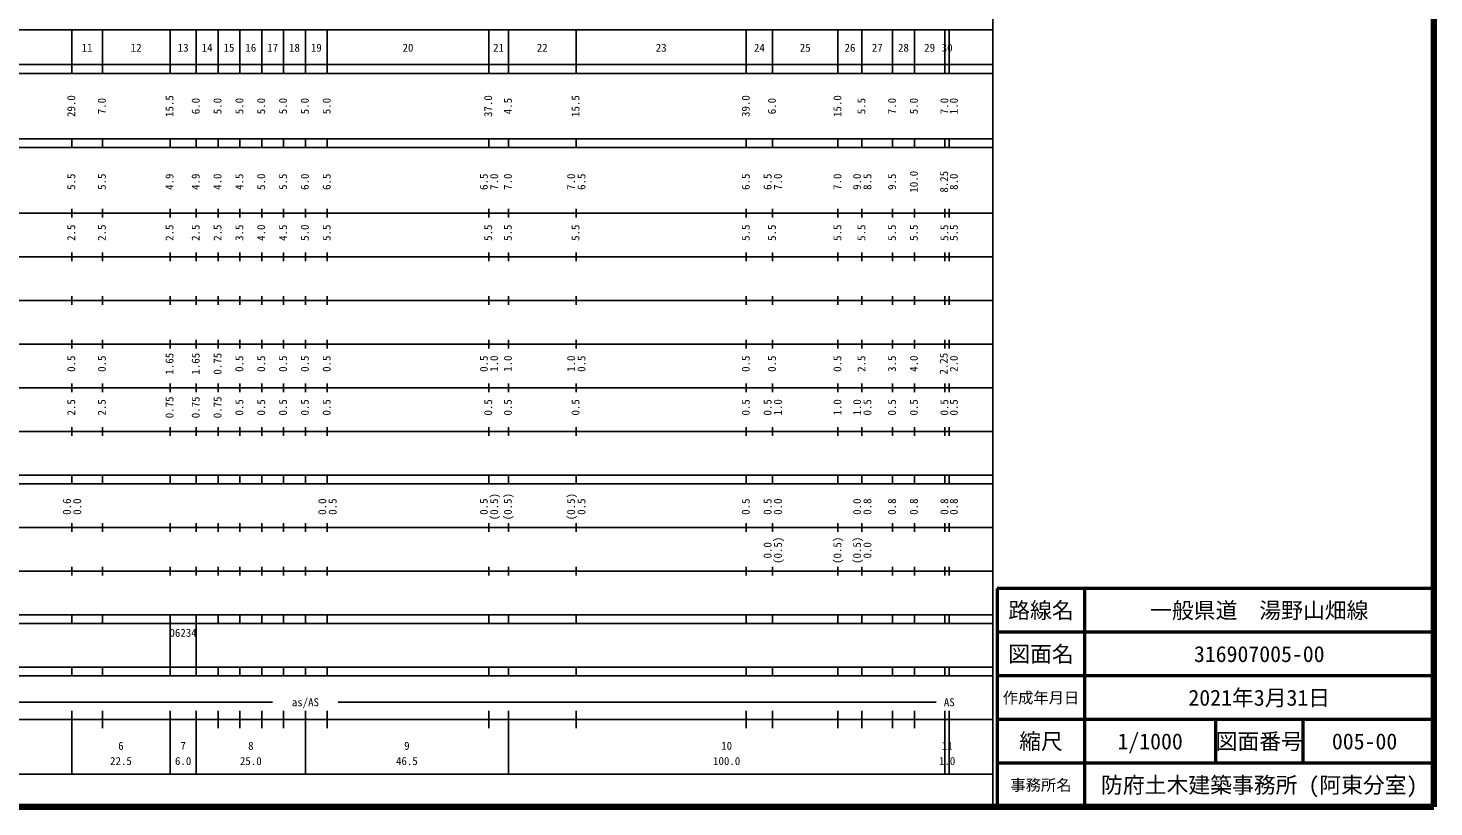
# Model space of a CAD drawing. Units: millimetres on the paper, enlarged 1000 times. Extents: x 40000 to 680000, y 20000 to 380000.
# Drawn here: x 357987 to 680000, y 20000 to 198357 of the extents above; entities that cross this region are included whole.
import ezdxf
from ezdxf.enums import TextEntityAlignment as Align

# ---------------------------------------------------------------- set-up
doc = ezdxf.new("R2010")
doc.units = ezdxf.units.MM
doc.header["$LTSCALE"] = 1000
for name, color, linetype, lineweight in [('M-TTL', 2, 'Continuous', 140), ('M-TTL-BAND', 7, 'Continuous', 25), ('M-TTL-FRAM', 2, 'Continuous', 50), ('M-TTL-LINE', 7, 'Continuous', 50)]:
    doc.layers.add(name, color=color, linetype=linetype, lineweight=lineweight)
doc.layers.add('M-TTL-TXT', color=7, linetype='Continuous')
doc.styles.add('ＭＳ ゴシック', font='')
doc.styles.get('ＭＳ ゴシック').set_extended_font_data('MS Gothic')

msp = doc.modelspace()

# ---------------------------------------------------------------- linework, layer by layer
at = {"layer": 'M-TTL'}
for p, q in [((680000, 20000), (680000, 380000)), ((40000, 20000), (680000, 20000))]:
    msp.add_line(p, q, dxfattribs=at)
at = {"layer": 'M-TTL-BAND'}
for p, q in [((579000, 20000), (579000, 370000)), ((68000, 198000), (579000, 198000)), ((368000, 188000), (368000, 198000)), ((375000, 188000), (375000, 198000)), ((390500, 188000), (390500, 198000)), ((396500, 188000), (396500, 198000)), ((401500, 188000), (401500, 198000)), ((406500, 188000), (406500, 198000)), ((411500, 188000), (411500, 198000)), ((416500, 188000), (416500, 198000)), ((421500, 188000), (421500, 198000)), ((426500, 188000), (426500, 198000)), ((463500, 188000), (463500, 198000)), ((468000, 188000), (468000, 198000)), ((483500, 188000), (483500, 198000)), ((522500, 188000), (522500, 198000)), ((528500, 188000), (528500, 198000)), ((543500, 188000), (543500, 198000)), ((549000, 188000), (549000, 198000)), ((556000, 188000), (556000, 198000)), ((561000, 188000), (561000, 198000)), ((568000, 188000), (568000, 198000)), ((569000, 188000), (569000, 198000)), ((40000, 190000), (579000, 190000)), ((40000, 188000), (579000, 188000)), ((40000, 173000), (579000, 173000)), ((40000, 171000), (579000, 171000)), ((368000, 171000), (368000, 173000)), ((375000, 171000), (375000, 173000)), ((390500, 171000), (390500, 173000)), ((396500, 171000), (396500, 173000)), ((401500, 171000), (401500, 173000)), ((406500, 171000), (406500, 173000)), ((411500, 171000), (411500, 173000)), ((416500, 171000), (416500, 173000)), ((421500, 171000), (421500, 173000)), ((426500, 171000), (426500, 173000)), ((463500, 171000), (463500, 173000)), ((468000, 171000), (468000, 173000)), ((483500, 171000), (483500, 173000)), ((522500, 171000), (522500, 173000)), ((528500, 171000), (528500, 173000)), ((543500, 171000), (543500, 173000)), ((549000, 171000), (549000, 173000)), ((556000, 171000), (556000, 173000)), ((561000, 171000), (561000, 173000)), ((568000, 171000), (568000, 173000)), ((569000, 171000), (569000, 173000)), ((40000, 156000), (579000, 156000)), ((368000, 155000), (368000, 157000)), ((375000, 155000), (375000, 157000)), ((390500, 155000), (390500, 157000)), ((396500, 155000), (396500, 157000)), ((401500, 155000), (401500, 157000)), ((406500, 155000), (406500, 157000)), ((411500, 155000), (411500, 157000)), ((416500, 155000), (416500, 157000)), ((421500, 155000), (421500, 157000)), ((426500, 155000), (426500, 157000)), ((463500, 155000), (463500, 157000)), ((468000, 155000), (468000, 157000)), ((483500, 155000), (483500, 157000)), ((522500, 155000), (522500, 157000)), ((528500, 155000), (528500, 157000)), ((543500, 155000), (543500, 157000)), ((549000, 155000), (549000, 157000)), ((556000, 155000), (556000, 157000)), ((561000, 155000), (561000, 157000)), ((568000, 155000), (568000, 157000)), ((569000, 155000), (569000, 157000)), ((46000, 146000), (579000, 146000)), ((368000, 145000), (368000, 147000)), ((375000, 145000), (375000, 147000)), ((390500, 145000), (390500, 147000)), ((396500, 145000), (396500, 147000)), ((401500, 145000), (401500, 147000)), ((406500, 145000), (406500, 147000)), ((411500, 145000), (411500, 147000)), ((416500, 145000), (416500, 147000)), ((421500, 145000), (421500, 147000)), ((426500, 145000), (426500, 147000)), ((463500, 145000), (463500, 147000)), ((468000, 145000), (468000, 147000)), ((483500, 145000), (483500, 147000)), ((522500, 145000), (522500, 147000)), ((528500, 145000), (528500, 147000)), ((543500, 145000), (543500, 147000)), ((549000, 145000), (549000, 147000)), ((556000, 145000), (556000, 147000)), ((561000, 145000), (561000, 147000)), ((568000, 145000), (568000, 147000)), ((569000, 145000), (569000, 147000)), ((52000, 136000), (579000, 136000)), ((368000, 135000), (368000, 137000)), ((375000, 135000), (375000, 137000)), ((390500, 135000), (390500, 137000)), ((396500, 135000), (396500, 137000)), ((401500, 135000), (401500, 137000)), ((406500, 135000), (406500, 137000)), ((411500, 135000), (411500, 137000)), ((416500, 135000), (416500, 137000)), ((421500, 135000), (421500, 137000)), ((426500, 135000), (426500, 137000)), ((463500, 135000), (463500, 137000)), ((468000, 135000), (468000, 137000)), ((483500, 135000), (483500, 137000)), ((522500, 135000), (522500, 137000)), ((528500, 135000), (528500, 137000)), ((543500, 135000), (543500, 137000)), ((549000, 135000), (549000, 137000)), ((556000, 135000), (556000, 137000)), ((561000, 135000), (561000, 137000)), ((568000, 135000), (568000, 137000)), ((569000, 135000), (569000, 137000)), ((46000, 126000), (579000, 126000)), ((368000, 125000), (368000, 127000)), ((375000, 125000), (375000, 127000)), ((390500, 125000), (390500, 127000)), ((396500, 125000), (396500, 127000)), ((401500, 125000), (401500, 127000)), ((406500, 125000), (406500, 127000)), ((411500, 125000), (411500, 127000)), ((416500, 125000), (416500, 127000)), ((421500, 125000), (421500, 127000)), ((426500, 125000), (426500, 127000)), ((463500, 125000), (463500, 127000)), ((468000, 125000), (468000, 127000)), ((483500, 125000), (483500, 127000)), ((522500, 125000), (522500, 127000)), ((528500, 125000), (528500, 127000)), ((543500, 125000), (543500, 127000)), ((549000, 125000), (549000, 127000)), ((556000, 125000), (556000, 127000)), ((561000, 125000), (561000, 127000)), ((568000, 125000), (568000, 127000)), ((569000, 125000), (569000, 127000)), ((52000, 116000), (579000, 116000)), ((368000, 115000), (368000, 117000)), ((375000, 115000), (375000, 117000)), ((390500, 115000), (390500, 117000)), ((396500, 115000), (396500, 117000)), ((401500, 115000), (401500, 117000)), ((406500, 115000), (406500, 117000)), ((411500, 115000), (411500, 117000)), ((416500, 115000), (416500, 117000)), ((421500, 115000), (421500, 117000)), ((426500, 115000), (426500, 117000)), ((463500, 115000), (463500, 117000)), ((468000, 115000), (468000, 117000)), ((483500, 115000), (483500, 117000)), ((522500, 115000), (522500, 117000)), ((528500, 115000), (528500, 117000)), ((543500, 115000), (543500, 117000)), ((549000, 115000), (549000, 117000)), ((556000, 115000), (556000, 117000)), ((561000, 115000), (561000, 117000)), ((568000, 115000), (568000, 117000)), ((569000, 115000), (569000, 117000)), ((368000, 105000), (368000, 107000)), ((375000, 105000), (375000, 107000)), ((390500, 105000), (390500, 107000)), ((396500, 105000), (396500, 107000)), ((401500, 105000), (401500, 107000)), ((406500, 105000), (406500, 107000)), ((411500, 105000), (411500, 107000)), ((416500, 105000), (416500, 107000)), ((421500, 105000), (421500, 107000)), ((426500, 105000), (426500, 107000)), ((463500, 105000), (463500, 107000)), ((468000, 105000), (468000, 107000)), ((483500, 105000), (483500, 107000)), ((522500, 105000), (522500, 107000)), ((528500, 105000), (528500, 107000)), ((543500, 105000), (543500, 107000)), ((549000, 105000), (549000, 107000)), ((556000, 105000), (556000, 107000)), ((561000, 105000), (561000, 107000)), ((568000, 105000), (568000, 107000)), ((569000, 105000), (569000, 107000)), ((46000, 106000), (579000, 106000)), ((40000, 96000), (579000, 96000)), ((40000, 94000), (579000, 94000)), ((368000, 94000), (368000, 96000)), ((375000, 94000), (375000, 96000)), ((390500, 94000), (390500, 96000)), ((396500, 94000), (396500, 96000)), ((401500, 94000), (401500, 96000)), ((406500, 94000), (406500, 96000)), ((411500, 94000), (411500, 96000)), ((416500, 94000), (416500, 96000)), ((421500, 94000), (421500, 96000)), ((426500, 94000), (426500, 96000)), ((463500, 94000), (463500, 96000)), ((468000, 94000), (468000, 96000)), ((483500, 94000), (483500, 96000)), ((522500, 94000), (522500, 96000)), ((528500, 94000), (528500, 96000)), ((543500, 94000), (543500, 96000)), ((549000, 94000), (549000, 96000)), ((556000, 94000), (556000, 96000)), ((561000, 94000), (561000, 96000)), ((568000, 94000), (568000, 96000)), ((569000, 94000), (569000, 96000)), ((49000, 84000), (579000, 84000)), ((368000, 83000), (368000, 85000)), ((375000, 83000), (375000, 85000)), ((390500, 83000), (390500, 85000)), ((396500, 83000), (396500, 85000)), ((401500, 83000), (401500, 85000)), ((406500, 83000), (406500, 85000)), ((411500, 83000), (411500, 85000)), ((416500, 83000), (416500, 85000)), ((421500, 83000), (421500, 85000)), ((426500, 83000), (426500, 85000)), ((463500, 83000), (463500, 85000)), ((468000, 83000), (468000, 85000)), ((483500, 83000), (483500, 85000)), ((522500, 83000), (522500, 85000)), ((528500, 83000), (528500, 85000)), ((543500, 83000), (543500, 85000)), ((549000, 83000), (549000, 85000)), ((556000, 83000), (556000, 85000)), ((561000, 83000), (561000, 85000)), ((568000, 83000), (568000, 85000)), ((569000, 83000), (569000, 85000)), ((368000, 73000), (368000, 75000)), ((375000, 73000), (375000, 75000)), ((390500, 73000), (390500, 75000)), ((396500, 73000), (396500, 75000)), ((401500, 73000), (401500, 75000)), ((406500, 73000), (406500, 75000)), ((411500, 73000), (411500, 75000)), ((416500, 73000), (416500, 75000)), ((421500, 73000), (421500, 75000)), ((426500, 73000), (426500, 75000)), ((463500, 73000), (463500, 75000)), ((468000, 73000), (468000, 75000)), ((483500, 73000), (483500, 75000)), ((522500, 73000), (522500, 75000)), ((528500, 73000), (528500, 75000)), ((543500, 73000), (543500, 75000)), ((549000, 73000), (549000, 75000)), ((556000, 73000), (556000, 75000)), ((561000, 73000), (561000, 75000)), ((568000, 73000), (568000, 75000)), ((569000, 73000), (569000, 75000)), ((40000, 74000), (579000, 74000)), ((40000, 64000), (579000, 64000)), ((40000, 62000), (579000, 62000)), ((368000, 62000), (368000, 64000)), ((375000, 62000), (375000, 64000)), ((390500, 62000), (390500, 64000)), ((390500, 52000), (390500, 62000)), ((396500, 62000), (396500, 64000)), ((396500, 52000), (396500, 62000)), ((401500, 62000), (401500, 64000)), ((406500, 62000), (406500, 64000)), ((411500, 62000), (411500, 64000)), ((416500, 62000), (416500, 64000)), ((421500, 62000), (421500, 64000)), ((426500, 62000), (426500, 64000)), ((463500, 62000), (463500, 64000)), ((468000, 62000), (468000, 64000)), ((483500, 62000), (483500, 64000)), ((522500, 62000), (522500, 64000)), ((528500, 62000), (528500, 64000)), ((543500, 62000), (543500, 64000)), ((549000, 62000), (549000, 64000)), ((556000, 62000), (556000, 64000)), ((561000, 62000), (561000, 64000)), ((568000, 62000), (568000, 64000)), ((569000, 62000), (569000, 64000)), ((40000, 52000), (579000, 52000)), ((368000, 50000), (368000, 52000)), ((375000, 50000), (375000, 52000)), ((390500, 50000), (390500, 52000)), ((396500, 50000), (396500, 52000)), ((401500, 50000), (401500, 52000)), ((406500, 50000), (406500, 52000)), ((411500, 50000), (411500, 52000)), ((416500, 50000), (416500, 52000)), ((421500, 50000), (421500, 52000)), ((426500, 50000), (426500, 52000)), ((463500, 50000), (463500, 52000)), ((468000, 50000), (468000, 52000)), ((483500, 50000), (483500, 52000)), ((522500, 50000), (522500, 52000)), ((528500, 50000), (528500, 52000)), ((543500, 50000), (543500, 52000)), ((549000, 50000), (549000, 52000)), ((556000, 50000), (556000, 52000)), ((561000, 50000), (561000, 52000)), ((568000, 50000), (568000, 52000)), ((569000, 50000), (569000, 52000)), ((40000, 50000), (579000, 50000)), ((71000, 44000), (414000, 44000)), ((368000, 27500), (368000, 42000)), ((375000, 38000), (375000, 42000)), ((390500, 27500), (390500, 42000)), ((396500, 27500), (396500, 42000)), ((401500, 38000), (401500, 42000)), ((406500, 38000), (406500, 42000)), ((411500, 38000), (411500, 42000)), ((416500, 38000), (416500, 42000)), ((421500, 27500), (421500, 42000)), ((426500, 38000), (426500, 42000)), ((429000, 44000), (566000, 44000)), ((463500, 38000), (463500, 42000)), ((468000, 27500), (468000, 42000)), ((483500, 38000), (483500, 42000)), ((522500, 38000), (522500, 42000)), ((528500, 38000), (528500, 42000)), ((543500, 38000), (543500, 42000)), ((549000, 38000), (549000, 42000)), ((556000, 38000), (556000, 42000)), ((561000, 38000), (561000, 42000)), ((568000, 27500), (568000, 42000)), ((569000, 27500), (569000, 42000)), ((40000, 40000), (579000, 40000)), ((68000, 27500), (579000, 27500))]:
    msp.add_line(p, q, dxfattribs=at)
at = {"layer": 'M-TTL-FRAM'}
for p, q in [((680000, 70000), (580000, 70000)), ((580000, 70000), (580000, 20000))]:
    msp.add_line(p, q, dxfattribs=at)
at = {"layer": 'M-TTL-LINE'}
for p, q in [((600000, 70000), (600000, 20000)), ((680000, 60000), (580000, 60000)), ((680000, 50000), (580000, 50000)), ((680000, 40000), (580000, 40000)), ((630000, 40000), (630000, 30000)), ((650000, 40000), (650000, 30000)), ((680000, 30000), (580000, 30000))]:
    msp.add_line(p, q, dxfattribs=at)

# ---------------------------------------------------------------- texts
at = {"layer": 'M-TTL-BAND', "style": 'ＭＳ ゴシック'}
for s, p in [('11', (371500, 192405)), ('12', (382750, 192405)), ('13', (393500, 192405)), ('14', (399000, 192405)), ('15', (404000, 192405)), ('16', (409000, 192405)), ('17', (414000, 192405)), ('18', (419000, 192405)), ('19', (424000, 192405)), ('20', (445000, 192405)), ('21', (465750, 192405)), ('22', (475750, 192405)), ('23', (503000, 192405)), ('24', (525500, 192405)), ('25', (536000, 192405)), ('26', (546250, 192405)), ('27', (552500, 192405)), ('28', (558500, 192405)), ('29', (564500, 192405)), ('30', (568500, 192405)), ('as/AS', (421500, 42500)), ('AS', (569000, 42500)), ('6', (379250, 32523)), ('7', (393500, 32523)), ('8', (409000, 32523)), ('9', (444750, 32523)), ('10', (518000, 32523)), ('11', (568500, 32523)), ('22.5', (379250, 29033)), ('6.0', (393500, 29033)), ('25.0', (409000, 29033)), ('46.5', (444750, 29033)), ('100.0', (518000, 29033)), ('1.0', (568500, 29033))]:
    msp.add_text(s, height=1833, dxfattribs=at).set_placement(p, align=Align.BOTTOM_CENTER)
for s, p in [('29.0', (369329, 180500)), ('7.0', (376329, 180500)), ('15.5', (391829, 180500)), ('6.0', (397829, 180500)), ('5.0', (402829, 180500)), ('5.0', (407829, 180500)), ('5.0', (412829, 180500)), ('5.0', (417829, 180500)), ('5.0', (422829, 180500)), ('5.0', (427829, 180500)), ('37.0', (464829, 180500)), ('4.5', (469329, 180500)), ('15.5', (484829, 180500)), ('39.0', (523829, 180500)), ('6.0', (529829, 180500)), ('15.0', (544829, 180500)), ('5.5', (550329, 180500)), ('7.0', (557329, 180500)), ('5.0', (562329, 180500)), ('7.0', (569329, 180500)), ('1.0', (571488, 180500)), ('5.5', (369329, 163174)), ('5.5', (376329, 163174)), ('4.9', (391829, 163174)), ('4.9', (397829, 163174)), ('4.0', (402829, 163174)), ('4.5', (407829, 163174)), ('5.0', (412829, 163174)), ('5.5', (417829, 163174)), ('6.0', (422829, 163174)), ('6.5', (427829, 163174)), ('6.5', (463829, 163174)), ('7.0', (466199, 163174)), ('7.0', (469329, 163174)), ('7.0', (483829, 163174)), ('6.5', (486199, 163174)), ('6.5', (523829, 163174)), ('6.5', (528829, 163174)), ('7.0', (531199, 163174)), ('7.0', (544829, 163174)), ('9.0', (549329, 163174)), ('8.5', (551699, 163174)), ('9.5', (557329, 163174)), ('10.0', (562329, 163174)), ('8.25', (569263, 163174)), ('8.0', (571488, 163174)), ('2.5', (369329, 151500)), ('2.5', (376329, 151500)), ('2.5', (391829, 151500)), ('2.5', (397829, 151500)), ('2.5', (402829, 151500)), ('3.5', (407829, 151500)), ('4.0', (412829, 151500)), ('4.5', (417829, 151500)), ('5.0', (422829, 151500)), ('5.5', (427829, 151500)), ('5.5', (464829, 151500)), ('5.5', (469329, 151500)), ('5.5', (484829, 151500)), ('5.5', (523829, 151500)), ('5.5', (529829, 151500)), ('5.5', (544829, 151500)), ('5.5', (550329, 151500)), ('5.5', (557329, 151500)), ('5.5', (562329, 151500)), ('5.5', (569329, 151500)), ('5.5', (571488, 151500)), ('0.5', (369329, 121500)), ('0.5', (376329, 121500)), ('1.65', (391829, 121500)), ('1.65', (397829, 121500)), ('0.75', (402829, 121500)), ('0.5', (407829, 121500)), ('0.5', (412829, 121500)), ('0.5', (417829, 121500)), ('0.5', (422829, 121500)), ('0.5', (427829, 121500)), ('0.5', (463829, 121500)), ('1.0', (466199, 121500)), ('1.0', (469329, 121500)), ('1.0', (483829, 121500)), ('0.5', (486199, 121500)), ('0.5', (523829, 121500)), ('0.5', (529829, 121500)), ('0.5', (544829, 121500)), ('2.5', (550329, 121500)), ('3.5', (557329, 121500)), ('4.0', (562329, 121500)), ('2.25', (569168, 121500)), ('2.0', (571488, 121500)), ('2.5', (369329, 111500)), ('2.5', (376329, 111500)), ('0.75', (391829, 111500)), ('0.75', (397829, 111500)), ('0.75', (402829, 111500)), ('0.5', (407829, 111500)), ('0.5', (412829, 111500)), ('0.5', (417829, 111500)), ('0.5', (422829, 111500)), ('0.5', (427829, 111500)), ('0.5', (464829, 111500)), ('0.5', (469329, 111500)), ('0.5', (484829, 111500)), ('0.5', (523829, 111500)), ('0.5', (528829, 111500)), ('1.0', (531199, 111500)), ('1.0', (544829, 111500)), ('1.0', (549329, 111500)), ('0.5', (551699, 111500)), ('0.5', (557329, 111500)), ('0.5', (562329, 111500)), ('0.5', (569329, 111500)), ('0.5', (571488, 111500)), ('0.6', (368329, 88764)), ('0.0', (370699, 88764)), ('0.0', (426829, 88764)), ('0.5', (429199, 88764)), ('0.5', (463829, 88764)), ('(0.5)', (466199, 88764)), ('(0.5)', (469329, 88764)), ('(0.5)', (483829, 88764)), ('0.5', (486199, 88764)), ('0.5', (523829, 88764)), ('0.5', (528829, 88764)), ('0.0', (531199, 88764)), ('0.0', (549329, 88764)), ('0.8', (551699, 88764)), ('0.8', (557329, 88764)), ('0.8', (562329, 88764)), ('0.8', (569329, 88764)), ('0.8', (571488, 88764)), ('(0.5)', (531199, 78764)), ('(0.5)', (544829, 78764)), ('(0.5)', (549329, 78764)), ('0.0', (528829, 78764)), ('0.0', (551699, 78764))]:
    msp.add_text(s, height=1833, rotation=90, dxfattribs=at).set_placement(p, align=Align.BOTTOM_CENTER)
msp.add_text('06234', height=1833, dxfattribs=at).set_placement((390365, 58405), align=Align.BOTTOM_LEFT)
at = {"layer": 'M-TTL-TXT', "style": 'ＭＳ ゴシック'}
for s, height, p in [('路線名', 3666, (590000, 65000)), ('路線名', 3666, (590000, 65000)), ('一般県道\u3000湯野山畑線', 3666, (640000, 65000)), ('図面名', 3666, (590000, 55000)), ('図面名', 3666, (590000, 55000)), ('316907005-00', 3666, (640000, 55000)), ('作成年月日', 2566, (590000, 45000)), ('作成年月日', 2566, (590000, 45000)), ('2021年3月31日', 3666, (640000, 45000)), ('縮尺', 3666, (590000, 35000)), ('縮尺', 3666, (590000, 35000)), ('1/1000', 3666, (615000, 35000)), ('図面番号', 3666, (640000, 35000)), ('図面番号', 3666, (640000, 35000)), ('005-00', 3666, (664125, 35000)), ('事務所名', 2566, (590000, 25000)), ('事務所名', 2566, (590000, 25000)), ('防府土木建築事務所 (阿東分室)', 3666, (640000, 25000))]:
    msp.add_text(s, height=height, dxfattribs=at).set_placement(p, align=Align.MIDDLE_CENTER)

doc.saveas('drawing.dxf')
